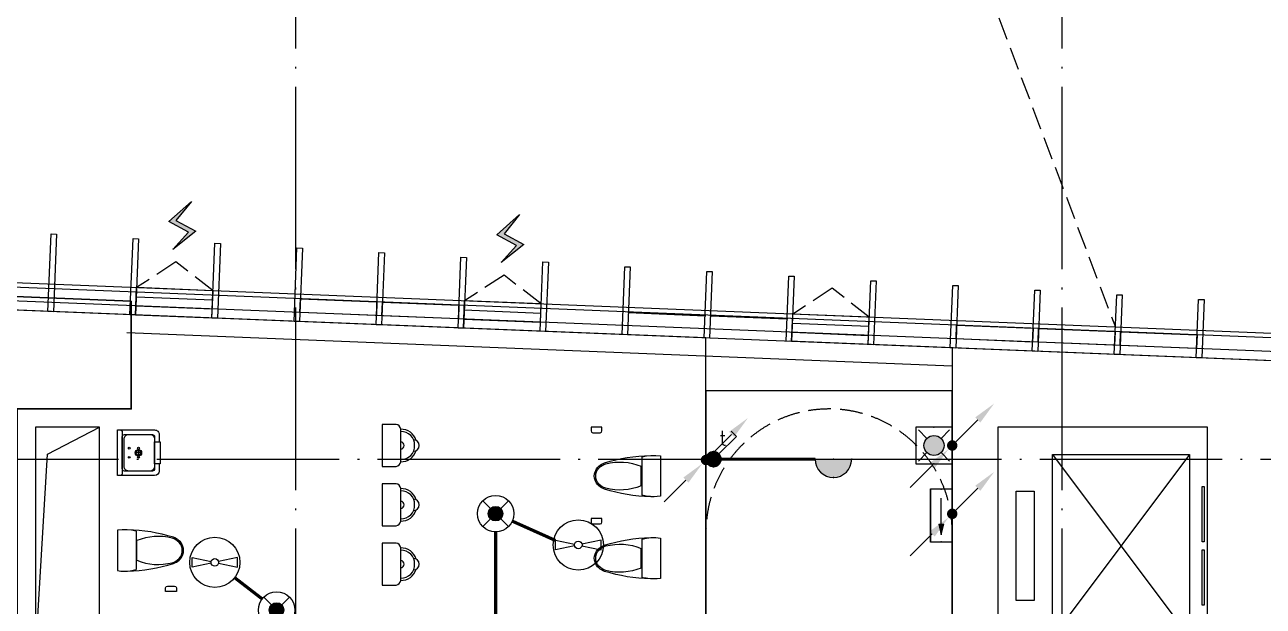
# Model space of a CAD drawing. Extents: x -2209072 to 495824, y -92434 to 572724.
# Drawn here: x 5813 to 19391, y 235412 to 241782 of the extents above; entities that cross this region are included whole.
import ezdxf
from ezdxf.enums import TextEntityAlignment as Align
from ezdxf.xclip import XClip

# ---------------------------------------------------------------- set-up
doc = ezdxf.new("R2010")
doc.units = 0
doc.header["$LTSCALE"] = 1000
doc.header["$MEASUREMENT"] = 0
for name, pattern in [('6#7#幕墙$0$$1$DASH', [0.35, 0.25, -0.1]), ('6#7#幕墙$0$DASH', [0.35, 0.25, -0.1]), ('X-104 6#7#平面$0$DOTE', [2.4200000000000004, 2, -0.2, 0.02, -0.2]), ('梯段6、7$0$DASH', [0.35, 0.25, -0.1])]:
    doc.linetypes.add(name, pattern=pattern)
doc.layers.get('0').update_dxf_attribs({"linetype": 'CONTINUOUS'})
doc.layers.get('Defpoints').update_dxf_attribs({"linetype": 'CONTINUOUS'})
for name, color, linetype in [('6#7#幕墙$0$04-电动窗', 1, 'CONTINUOUS'), ('6#7#幕墙$0$A-C_玻璃幕墙', 140, 'CONTINUOUS'), ('6#7#幕墙$0$A-C_窗', 140, 'CONTINUOUS'), ('6#7#幕墙$0$A-TECH_结构', 21, 'CONTINUOUS'), ('6#7#幕墙$0$A-金属背板', 30, 'CONTINUOUS'), ('6#7#幕墙$0$A屋顶风机$0$9#楼合院$0$WALL', 8, 'CONTINUOUS'), ('EQUIP-动力', 3, 'CONTINUOUS'), ('EQUIP-照明', 3, 'CONTINUOUS'), ('LWIRE', 4, 'CONTINUOUS'), ('WIRE-照明', 1, 'CONTINUOUS'), ('X-104 6#7#平面$0$A-E_电梯', 171, 'CONTINUOUS'), ('X-104 6#7#平面$0$A-I_卫-洁具', 241, 'CONTINUOUS'), ('X-104 6#7#平面$0$A-SUR_看线', 231, 'CONTINUOUS'), ('X-104 6#7#平面$0$A-TECH_结构', 21, 'CONTINUOUS'), ('X-104 6#7#平面$0$A_AXIS-轴线', 36, 'X-104 6#7#平面$0$DOTE'), ('梯段6、7$0$A-E_楼梯', 171, 'CONTINUOUS')]:
    doc.layers.add(name, color=color, linetype=linetype)
doc.layers.add('X-104 6#7#平面$0$000套内', color=226, linetype='CONTINUOUS', lineweight=30, plot=False)
doc.styles.add('_TEL_DIM', font='SIMPLEX', dxfattribs={"width": 0.8, "height": 3.5, "bigfont": 'HZTXT'})
doc.styles.get("Standard").update_dxf_attribs({"font": 'gbenor.shx', "bigfont": 'gbcbig.shx'})

# ---------------------------------------------------------------- blocks, each defined once
blk = doc.blocks.new('$equip$00001168')
blk.add_line((-0.5, 0), (0.5, 0))
blk.add_arc((0, 0), 0.5, 180, 0)
for p in [(-0.5, 0), (0, 0), (0.5, 0), (0, -0.5)]:
    blk.add_point(p)
for points in [[(0.4330127018911298, -0.25), (-0.4330127018911298, -0.25), (0.5, 0), (-0.5, 0)], [(0.25, -0.4330127018911298), (-0.25, -0.4330127018911298), (0.4330127018911298, -0.25), (-0.4330127018911298, -0.25)], [(0, -0.5), (0, -0.5), (0.25, -0.4330127018911298), (-0.25, -0.4330127018911298)]]:
    blk.add_solid(points)
at = {"flags": 9}
blk.add_attdef('A', (0, 0), '', height=2e-05, dxfattribs=at)
blk = doc.blocks.new('$equip$00001822')
for p, q in [((0.1473139127483591, 0.3556472460822988), (0.625, 0.8333333333339397)), ((0.625, 0.8333333333339397), (0.7664213562384248, 0.6919119770955149))]:
    blk.add_line(p, q)
blk.add_circle((0, 0.2083333333339397), 0.2083333333334168)
for p in [(0, 0.4166666666660603), (-0.2083333333357587, 0.2083333333339397), (-0.01544940226449398, 0.0005736313996749232), (0.2083333333357587, 0.2083333333339397)]:
    blk.add_point(p)
for points in [[(-0.1041666666715173, 0.3887552924552438), (0.1041666666715173, 0.3887552924552438), (-0.1804219591213041, 0.312500000001819), (0.1804219591213041, 0.312500000001819)], [(0, 0.4166666666660603), (0, 0.4166666666660603), (-0.1041666666715173, 0.3887552924552438), (0.1041666666715173, 0.3887552924552438)], [(-0.1804219591213041, 0.312500000001819), (0.1804219591213041, 0.312500000001819), (-0.2083333333284827, 0.2083333333339397), (0.2083333333284827, 0.2083333333339397)], [(-0.1804219591213041, 0.1041666666660603), (0.1804219591213041, 0.1041666666660603), (-0.2083333333284827, 0.2083333333339397), (0.2083333333284827, 0.2083333333339397)], [(-0.1041666666715173, 0.02791137421263556), (0.1041666666715173, 0.02791137421263556), (-0.1804219591213041, 0.1041666666660603), (0.1804219591213041, 0.1041666666660603)], [(0, 1.818989403545856e-12), (0, 1.818989403545856e-12), (-0.1041666666715173, 0.02791137421263556), (0.1041666666715173, 0.02791137421263556)]]:
    blk.add_solid(points)
at = {"color": 7, "style": '_TEL_DIM'}
blk.add_attdef('$TEXT$', text='', height=0.4, dxfattribs=at).set_placement((0.5805799275694881, 0.4645799965601327), align=Align.MIDDLE_CENTER)
at = {"color": 7, "style": '_TEL_DIM', "flags": 1}
blk.add_attdef('A', text='', height=2e-05, dxfattribs=at).set_placement((0, 0), align=Align.MIDDLE_CENTER)
blk = doc.blocks.new('$TelecSys$00000081')
for p, q in [((0.1041666666678793, 0.1041666666660603), (0.1041666666678793, 0.1041666666660603)), ((-0.1041666666678793, -0.1041666666660603), (-0.1041666666678793, -0.1041666666660603)), ((-1.150000000001455, -1.149999999999636), (-0.5499999999992724, -0.5499999999992724))]:
    blk.add_line(p, q)
at = {"const_width": 0.1425}
blk.add_lwpolyline([(0.07125000000087311, 0, 1), (-0.07125000000087311, 0, 1)], format="xyb", close=True, dxfattribs=at)
blk.add_solid([(-0.6199999999989814, -0.4799999999995634), (-0.4799999999995634, -0.6200000000008004), (-0.09999999999854481, -0.1000000000003638)])
at = {"width": 0.8, "flags": 9}
blk.add_attdef('A', (0, 0), '', height=2e-05, rotation=180, dxfattribs=at)
blk = doc.blocks.new('$TelecSys$00000079')
for p, q in [((0.7000000000007276, 0.7000000000007276), (0, 0)), ((0.1041666666678793, 0.1041666666660603), (0.1041666666678793, 0.1041666666660603)), ((-0.1041666666678793, -0.1041666666660603), (-0.1041666666678793, -0.1041666666660603))]:
    blk.add_line(p, q)
at = {"const_width": 0.1425}
blk.add_lwpolyline([(-0.07125000000087311, 0, 1), (0.07125000000087311, 0, 1)], format="xyb", close=True, dxfattribs=at)
blk.add_solid([(0.6300000000010186, 0.7700000000004366), (0.7700000000004366, 0.6299999999991996), (1.150000000001455, 1.149999999999636)])
at = {"width": 0.8, "flags": 9}
blk.add_attdef('A', (0, 0), '', height=2e-05, dxfattribs=at)
blk = doc.blocks.new('$equip$00002604')
blk.add_hatch(color=256).paths.add_polyline_path([(0.2745181131831487, 0.5000125000005937, 1), (-0.2744993631858961, 0.5000125000005937, 1)])
for p, q in [((-0.4285620535811177, 0.9285839285730617), (-0.1940976152691292, 0.6941194902610732)), ((0.1941163652627438, 0.6941194902683492), (0.4285808035638183, 0.9285839285730617)), ((-0.4285620535811177, 0.07144107142812572), (-0.1940976152691292, 0.3059055097401142)), ((0.1941163652627438, 0.3059055097328383), (0.4285808035638183, 0.07144107142812572))]:
    blk.add_line(p, q)
at = {"const_width": 0.02}
blk.add_lwpolyline([(-0.4999906250013737, 1.000012500000594), (-0.4999906250013737, 1.250000059371814e-05), (0.5000093749986263, 1.250000059371814e-05), (0.5000093749986263, 1.000012500000594), (-0.4999906250013737, 1.000012500000594), (-0.4999906250013737, 1.250000059371814e-05)], dxfattribs=at)
blk.add_lwpolyline([(-0.4999906250013737, 1.000012500000594), (-0.4999906250013737, 1.250000059371814e-05), (0.5000093749986263, 1.250000059371814e-05), (0.5000093749986263, 1.000012500000594)], close=True)
blk.add_circle((9.374998626299202e-06, 0.5000125000005937), 0.2745087381843628)
for p in [(9.374998626299202e-06, 1.000012500000594), (-0.4999906250013737, 0.5000125000005937), (0.5000093749986263, 0.5000125000005937), (0, 0)]:
    blk.add_point(p)
at = {"color": 7, "style": '_TEL_DIM', "flags": 1}
blk.add_attdef('A', text='', height=2.5e-05, dxfattribs=at).set_placement((0, 0), align=Align.MIDDLE_CENTER)
blk = doc.blocks.new('$equip_U$00000292(HT0843)')
for p in [(9.374998626299202e-06, 1.000012500000594), (-0.4999906250013737, 0.5000125000005937), (0.5000093749986263, 0.5000125000005937)]:
    blk.add_point(p)
blk.add_blockref('$equip$00002604', (0, 0))
at = {"color": 7, "style": '_TEL_DIM', "flags": 1}
for tag in ['REMARK', 'A']:
    blk.add_attdef(tag, text='', height=2.5e-05, dxfattribs=at).set_placement((0, 0), align=Align.MIDDLE_CENTER)
blk = doc.blocks.new('$equip$00001149')
for p, q in [((-0.353553390592424, 0.353553390592424), (0.353553390592424, -0.353553390592424)), ((0.353553390592424, 0.353553390592424), (-0.353553390592424, -0.353553390592424))]:
    blk.add_line(p, q)
for radius in [0.5, 0.2]:
    blk.add_circle((0, 0), radius)
for points in [[(-0.1732050807586347, 0.09999999999854481), (0.1732050807586347, 0.09999999999854481), (-0.2000000000007276, 0), (0.2000000000007276, 0)], [(-0.1732050807586347, -0.09999999999854481), (0.1732050807586347, -0.09999999999854481), (-0.2000000000007276, 0), (0.2000000000007276, 0)], [(-0.09999999999854481, 0.1732050807586347), (0.09999999999854481, 0.1732050807586347), (-0.1732050807586347, 0.09999999999854481), (0.1732050807586347, 0.09999999999854481)], [(0, 0.2000000000007276), (0, 0.2000000000007276), (-0.09999999999854481, 0.1732050807586347), (0.09999999999854481, 0.1732050807586347)], [(-0.09999999999854481, -0.1732050807586347), (0.09999999999854481, -0.1732050807586347), (-0.1732050807586347, -0.09999999999854481), (0.1732050807586347, -0.09999999999854481)], [(0, -0.2000000000007276), (0, -0.2000000000007276), (-0.09999999999854481, -0.1732050807586347), (0.09999999999854481, -0.1732050807586347)]]:
    blk.add_solid(points)
at = {"flags": 9}
blk.add_attdef('A', (0, 0), '', height=2e-05, dxfattribs=at)
blk = doc.blocks.new('$equip$00001304')
for p, q in [((-0.625, -0.1302083333357587), (-0.625, 0.1302083333357587)), ((-0.625, 0.1302083333357587), (-0.1019771270548517, 0.02124523480597418)), ((0.625, 0.1302083333357587), (0.1019771270548517, 0.02124523480597418)), ((0.625, -0.1302083333357587), (0.625, 0.1302083333357587)), ((-0.1019771270548517, -0.02124523480597418), (-0.625, -0.1302083333357587)), ((0.1019771270548517, -0.02124523480597418), (0.625, -0.1302083333357587))]:
    blk.add_line(p, q)
for radius in [0.6875, 0.1041666666666797]:
    blk.add_circle((0, 0), radius)
at = {"flags": 9}
blk.add_attdef('A', (0, 0), '', height=2e-05, dxfattribs=at)
blk = doc.blocks.new('$equip$00002541')
blk.add_hatch(color=256).paths.add_polyline_path([(-0.2400000000016007, 0.3719999999993888), (-0.5280000000020664, 0.2999999999992724), (-0.2400000000016007, 0.227999999999156)])
for p, q in [((-0.7199999999975262, 0.5999999999949068), (-0.7199999999975262, 0)), ((0.7199999999975262, 0.5999999999949068), (-0.7199999999975262, 0.5999999999949068)), ((-0.2400000000016007, 0.3719999999993888), (-0.5280000000020664, 0.2999999999992724)), ((-0.2400000000016007, 0.3719999999993888), (-0.2400000000016007, 0.227999999999156)), ((0.7199999999975262, 0), (0.7199999999975262, 0.5999999999949068)), ((-0.7199999999975262, 0), (0.7199999999975262, 0)), ((-0.5280000000020664, 0.2999999999992724), (-0.2400000000016007, 0.227999999999156))]:
    blk.add_line(p, q)
at = {"color": 7}
blk.add_line((-0.4800000000032014, 0.2999999999992724), (0.4800000000032014, 0.2999999999992724), dxfattribs=at)
at = {"const_width": 0.03}
blk.add_lwpolyline([(-0.7199999999975262, 0.5999999999949068), (-0.7199999999975262, 0), (0.7199999999975262, 0), (0.7199999999975262, 0.5999999999949068), (-0.7199999999975262, 0.5999999999949068), (-0.7199999999975262, 0)], dxfattribs=at)
for p in [(0, 0.5999999999949068), (-0.7199999999975262, 0.2999999999956344), (0, 0), (0.7199999999975262, 0.2999999999956344)]:
    blk.add_point(p)
at = {"color": 7, "style": '_TEL_DIM', "flags": 1}
blk.add_attdef('A', text='', height=2e-05, dxfattribs=at).set_placement((0, 0), align=Align.MIDDLE_CENTER)
blk = doc.blocks.new('梯段6、7')
at = {"color": 8, "linetype": '梯段6、7$0$DASH'}
for centre, radius, start, end in [((49800.00311367554, 3400.000000096537), 1350.000000000002, 0, 180), ((49800.00311367547, -6699.999999936466), 1350.000000000002, 0, 180), ((49800.00311367059, -9819.999999936525), 1350.000000000002, 180, 0), ((49800.00311368037, -16500.0036340596), 1350.000000000002, 0, 180), ((49800.00311366576, -19819.99999996959), 1350, 180, 0), ((20965.47970799168, -27260.00000000224), 1649.999999999774, 0, 180), ((49800.00311367547, -27020.00000000259), 1350.000000000002, 0, 180), ((20965.47970799194, -29600.00000000259), 1649.999999999774, 180, 0), ((49800.00311363724, -29879.99050598426), 1350.000000000002, 180, 0), ((49800.00311368033, -57378.12996616081), 1350.000000000002, 0, 180), ((20965.47970799173, -58198.12996616081), 1649.999999999778, 0, 180), ((49800.00311367551, -59458.12996616078), 1350.000000000002, 180, 0), ((20965.47970799188, -60358.12996616084), 1649.999999999774, 180, 0), ((49800.00311367546, -67528.12996619378), 1350.000000000002, 0, 180), ((20965.47970799168, -68018.12996619346), 1649.999999999774, 0, 180), ((49800.00311367064, -70128.1263565169), 1350.000000000002, 180, 0), ((20965.47970799194, -70358.12996619387), 1649.999999999774, 180, 0), ((49800.00311368039, -79978.12996622684), 1350.000000000002, 180, 0)]:
    blk.add_arc(centre, radius, start, end, dxfattribs=at)
at = {"layer": 'Defpoints'}
for points in [[(44800.0010378748, 6850.000000096596), (54800.00103786729, 6850.000000096537), (54800.00103786727, -3149.999999936525), (44800.00103787478, -3149.999999936525)], [(51150.00311368064, 4950.000000096508), (48450.0031136757, 4950.000000096596), (48450.00311367573, -1149.999999903375), (51150.00311368058, -1149.999999903463)], [(44800.00103787472, -3149.999999936583), (54800.00103786722, -3149.999999936525), (54800.00103786726, -13149.99999996959), (44800.00103787472, -13149.99999996953)], [(51150.00311368032, -5149.999999936583), (48450.00311367546, -5149.999999936525), (48450.00311367548, -11249.99999993655), (51150.00311368036, -11249.99999993652)], [(44800.00103787472, -13149.99999996953), (54800.00103786726, -13149.99999996959), (54800.00103786726, -23150.00000000259), (44800.00103787474, -23150.00000000259)], [(51150.00311367546, -15149.99999996956), (48450.00311367059, -15149.99999996956), (48450.00311367061, -21249.99999996959), (51150.00311367546, -21249.99999996959)], [(15665.47763219092, -23150.00000000268), (25665.47763218347, -23150.00000000265), (25665.47763218347, -33150.00000003559), (15665.47763219092, -33150.00000003568)], [(44800.00103787474, -23150.00000000259), (54800.00103786726, -23150.00000000259), (54800.00103786725, -33150.00000003568), (44800.00103787474, -33150.00000003565)], [(19315.47970798681, -24850.00000000265), (22615.47970799168, -24850.00000000265), (22615.47970799168, -31250.00000000268), (19315.47970798681, -31250.00000000259)], [(48450.00311367059, -25150.00000000265), (51150.00311367547, -25150.00000000259), (51150.00311367547, -31250.00000000256), (48450.00311367059, -31250.00000000265)], [(15665.47763219097, -53908.12996616078), (25665.47763218347, -53908.12996616078), (25665.47763218352, -63908.12996619384), (15665.47763219094, -63908.12996619381)], [(44800.00103787474, -53908.12996616081), (54800.00103786722, -53908.12996616078), (54800.00103786725, -63908.12996619381), (44800.00103787474, -63908.12996619381)], [(19315.4797079867, -55608.12996616084), (22615.47970799159, -55608.12996616084), (22615.47970799156, -62008.12996616084), (19315.4797079867, -62008.12996616078)], [(51150.00311368032, -55908.12996616081), (48450.00311367543, -55908.12996616081), (48450.00311367546, -62008.12996616078), (51150.00311368036, -62008.12996616084)], [(15665.47763219094, -63908.12996619381), (25665.47763218349, -63908.12996619381), (25665.47763218349, -73908.12996622684), (15665.47763219097, -73908.12996622687)], [(44800.00103787474, -63908.12996619381), (54800.00103786722, -63908.12996619381), (54800.00103786726, -73908.12996622684), (44800.00103787472, -73908.12996622684)], [(19315.4797079917, -65608.12996619387), (22615.47970799656, -65608.12996619387), (22615.47970799659, -72008.12996619387), (19315.47970799173, -72008.12996619387)], [(51150.00311368032, -65908.12996619381), (48450.00311367544, -65908.12996619387), (48450.00311367547, -72008.12996619384), (51150.00311368034, -72008.12996619384)], [(15665.477632191, -73908.12996622687), (25665.47763218349, -73908.12996622684), (25665.47763218352, -83908.1299662599), (15665.477632191, -83908.1299662599)], [(44800.00103787475, -73908.12996622687), (54800.00103786726, -73908.12996622684), (54800.00103786727, -83908.1299662599), (44800.00103787474, -83908.12996625988)], [(19315.47970798673, -75608.12996622693), (22615.47970799159, -75608.1299662269), (22615.47970799156, -82008.1299662269), (19315.47970798673, -82008.12996622693)], [(51150.00311368036, -75908.12996622687), (48450.00311367544, -75908.12996622684), (48450.00311367548, -82008.12996622684), (51150.00311368042, -82008.12996622684)]]:
    blk.add_lwpolyline(points, close=True, dxfattribs=at)
for points in [[(47328.13509098372, -61608.12996616078), (52127.8370705538, -61608.12996616078)], [(47328.13509098369, -71608.12996619378), (52127.83707055378, -71608.12996619378)], [(47328.13509098372, -81608.12996622687), (52127.83707055381, -81608.12996622678)]]:
    blk.add_lwpolyline(points, dxfattribs=at)
at = {"layer": '梯段6、7$0$A-E_楼梯'}
for p, q in [((49850.00311367544, -16499.99999996959), (49750.00311367054, -16499.99999996953)), ((49750.00311367055, -16699.99999996959), (49750.00311367054, -16499.99999996953)), ((49850.00311367547, -18516.5383014743), (49850.00311367544, -16499.99999996959)), ((49850.00311367544, -16499.99999996959), (51150.00311367548, -16499.99999996953)), ((49910.00311366803, -16699.99999996959), (49910.00311366802, -16499.99999996959)), ((49910.00311366802, -16499.99999996959), (51150.00311367548, -16499.99999996953)), ((51150.00311367546, -17892.53830147415), (51150.00311367547, -16699.99999996962)), ((49850.00311367544, -16759.99999996959), (51150.00311367548, -16759.99999996959)), ((49850.00311367547, -17019.99999996959), (51150.00311367548, -17019.99999996953)), ((49850.00311367546, -17279.99999996959), (51150.00311367546, -17279.99999996953)), ((49850.00311367548, -17539.99999996953), (51150.00311367546, -17539.99999996959)), ((49850.00311367548, -17799.99999996953), (51150.00311367547, -17799.99999996959)), ((50553.44414001248, -18178.8866088324), (51150.00311367548, -17892.53830147409)), ((50572.56100925029, -18280.63390858911), (51150.0031136755, -18003.46169846502)), ((51150.00311367546, -19819.99999996959), (51150.0031136755, -18003.46169846502)), ((49850.00311367548, -18059.99999996959), (50801.12457514326, -18059.99999996959)), ((50428.57100245611, -18349.74911185022), (50395.62278177442, -18174.38606236456)), ((50395.62278177442, -18174.38606236456), (50587.93096954554, -18362.43872390778)), ((50587.93096954554, -18362.43872390778), (50553.44414001248, -18178.8866088324)), ((49850.00311367548, -18516.53830147412), (50409.45413321827, -18248.00181209357)), ((49850.00311367546, -18319.99999996959), (50259.45790847656, -18319.99999996959)), ((50615.54831887432, -18259.9999999695), (51150.00311367544, -18259.99999996956)), ((49850.00311367547, -18627.46169846499), (50428.57100245611, -18349.74911185022)), ((50073.88165220765, -18519.99999996959), (51150.00311367547, -18519.99999996953)), ((49850.00311367548, -19819.99999996959), (49850.00311367547, -18627.46169846499)), ((49850.00311367547, -18779.99999996956), (51150.00311367548, -18779.9999999695)), ((49850.00311367544, -19039.99999996956), (51150.00311367546, -19039.99999996956)), ((49850.00311367547, -19299.9999999695), (51150.00311367546, -19299.99999996956)), ((49850.00311367547, -19559.99999996953), (51150.00311367546, -19559.99999996956)), ((49750.00311367058, -19819.99999996953), (49852.73716575759, -19819.99999996959)), ((49850.00311367548, -19819.99999996959), (51150.00311367546, -19819.99999996959)), ((49750.00311370398, -27020.00000000265), (49850.00311367061, -27020.00000000262)), ((65868.2518914072, -53274.68419681478), (106225.487226869, -53274.68419681478)), ((66706.71224821625, -53743.14960536809), (68845.65029137098, -55132.79230492283)), ((66772.08878844205, -53642.5220346525), (68592.08878844205, -54824.95446708499)), ((66838.5272855135, -56653.06257519309), (68977.46532866826, -55263.41987563836)), ((65909.85493770942, -56514.14365627419), (63784.49059929526, -56514.14365627422)), ((66542.08878844243, -56514.14365627422), (65909.85493770942, -56514.14365627419)), ((66572.08878844237, -56634.14365627416), (63784.49059929524, -56634.14365627419)), ((66542.08878844244, -56676.73623493291), (68845.650291371, -58173.33284546339)), ((66772.08878844205, -56683.06257519315), (68592.08878844205, -57865.49500762558)), ((66802.08878844243, -59524.68419681478), (64634.40468344954, -59524.68419681481)), ((66792.02932894987, -59524.68419681481), (106225.487226869, -59524.68419681478)), ((49690.00311367543, -78442.12996622684), (49690.00311367538, -77318.12996622623)), ((49690.00311367538, -77318.12996622623), (49910.00311367548, -77318.12996622623)), ((49750.00311367543, -78418.12996622687), (49750.0031136754, -77378.1299662262)), ((49750.0031136754, -77378.1299662262), (49850.00311367546, -77378.12996622626)), ((49850.00311367546, -77378.12996622626), (49850.0031136755, -80038.12996622667)), ((49910.00311367548, -77318.12996622623), (49910.00311367551, -80038.12996622667)), ((48450.0031136755, -80108.12996622684), (48450.0031136755, -80048.12996622681)), ((49910.00311367551, -80038.12996622667), (49850.0031136755, -80038.12996622667))]:
    blk.add_line(p, q, dxfattribs=at)
for points in [[(49690.00311363903, -19879.99999996962), (49910.00311363912, -19879.99999996976), (49910.00311366862, -16439.99999996953), (49690.00311366862, -16439.99999996962), (49690.00311363903, -19879.99999996962)], [(49690.00311370401, -29360.00000000262), (49690.00311370401, -26960.00000000262), (49910.00311370399, -26960.00000000265), (49910.00311370399, -29880.00000000265)], [(51150.00311363724, -29879.99050598429), (51150.00311367546, -29620.00000000262)], [(66542.08878844244, -53443.60311573357), (66542.08878844243, -53274.68419681478), (66153.67404060112, -53274.68419681475)], [(66542.08878844243, -53304.68419681478), (66542.08878844243, -53704.68419681481), (66342.08878844243, -53704.68419681475), (66342.08878844243, -53304.68419681478)], [(68882.08878844208, -54963.87338600389), (68882.08878844208, -54794.95446708493), (68622.08878844208, -54794.95446708496), (68622.08878844208, -54626.03554816605), (68362.08878844208, -54626.03554816605), (68362.08878844211, -54457.11662924709), (68102.0887884421, -54457.11662924706), (68102.08878844207, -54288.1977103283), (67842.08878844207, -54288.1977103283), (67842.0887884421, -54119.27879140934), (67582.08878844212, -54119.27879140931), (67582.08878844211, -53950.35987249037), (67322.0887884421, -53950.35987249043), (67322.0887884421, -53781.44095357147), (67062.08878844211, -53781.44095357147), (67062.08878844211, -53612.5220346525), (66802.08878844211, -53612.5220346525), (66802.08878844244, -53443.60311573357), (66542.08878844244, -53443.60311573357)], [(68852.08878844207, -54963.87338600389), (68852.08878844207, -54824.95446708496), (68592.08878844205, -54824.95446708499), (68592.08878844208, -54656.03554816602), (68332.0887884421, -54656.03554816602), (68332.08878844208, -54487.11662924715), (68072.08878844207, -54487.11662924712), (68072.0887884421, -54318.19771032827), (67812.08878844208, -54318.19771032827), (67812.08878844208, -54149.27879140939), (67552.0887884421, -54149.27879140936), (67552.0887884421, -53980.3598724904), (67292.08878844211, -53980.35987249037), (67292.08878844208, -53811.44095357152), (67032.08878844208, -53811.44095357152), (67032.08878844211, -53642.52203465253), (66772.08878844205, -53642.5220346525), (66772.08878844237, -53473.6031157336), (66542.08878844243, -53473.60311573363)], [(66802.08878844243, -56484.14365627419), (66802.08878844246, -56315.22473735522), (67062.08878844243, -56315.22473735525), (67062.08878844243, -56146.30581843632), (67322.08878844243, -56146.30581843635), (67322.08878844243, -55977.38689951738), (67582.08878844243, -55977.38689951738), (67582.08878844244, -55808.46798059859), (67842.08878844244, -55808.46798059857), (67842.08878844243, -55639.54906167966), (68102.08878844242, -55639.54906167966), (68102.0887884424, -55470.6301427607), (68362.08878844239, -55470.63014276072), (68362.0887884424, -55301.71122384179), (68622.08878844242, -55301.71122384173), (68622.0887884424, -55132.79230492286), (68882.0887884424, -55132.79230492288), (68882.08878844208, -54963.87338600389), (69142.08878844205, -54963.87338600389)], [(66832.08878844243, -56484.14365627419), (66832.08878844243, -56345.22473735528), (67092.08878844243, -56345.22473735528), (67092.08878844244, -56176.30581843635), (67352.08878844244, -56176.30581843635), (67352.08878844243, -56007.38689951741), (67612.08878844243, -56007.38689951741), (67612.0887884424, -55838.46798059862), (67872.08878844243, -55838.46798059862), (67872.08878844242, -55669.54906167963), (68132.08878844242, -55669.54906167963), (68132.0887884424, -55500.63014276072), (68392.0887884424, -55500.6301427607), (68392.0887884424, -55331.71122384176), (68652.08878844242, -55331.71122384176), (68652.08878844242, -55162.79230492283), (68912.08878844246, -55162.79230492286), (68912.08878844211, -54993.87338600386), (69142.08878844207, -54993.87338600386)], [(69112.08878844214, -54993.87338600389), (69112.08878844214, -55393.87338600386), (68912.08878844214, -55393.87338600386), (68912.08878844211, -54993.87338600386)], [(68882.0887884421, -58004.41392654451), (68882.08878844208, -57835.49500762558), (68622.08878844208, -57835.49500762558), (68622.08878844212, -57666.57608870658), (68362.0887884421, -57666.57608870664), (68362.0887884421, -57497.65716978774), (68102.08878844211, -57497.65716978774), (68102.08878844211, -57328.73825086886), (67842.08878844211, -57328.73825086886), (67842.08878844211, -57159.81933194998), (67582.0887884421, -57159.81933194996), (67582.08878844211, -56990.90041303099), (67322.08878844211, -56990.90041303099), (67322.0887884421, -56821.98149411209), (67062.08878844211, -56821.98149411211), (67062.08878844211, -56653.06257519312), (66802.08878844211, -56653.06257519309), (66802.08878844243, -56484.14365627419), (66542.08878844244, -56484.14365627422)], [(68852.08878844207, -58004.41392654454), (68852.08878844208, -57865.49500762555), (68592.08878844205, -57865.49500762558), (68592.08878844208, -57696.57608870661), (68332.0887884421, -57696.57608870658), (68332.08878844207, -57527.65716978771), (68072.08878844207, -57527.65716978771), (68072.08878844208, -57358.73825086889), (67812.08878844208, -57358.73825086886), (67812.0887884421, -57189.81933194996), (67552.08878844207, -57189.81933195001), (67552.08878844208, -57020.90041303102), (67292.08878844208, -57020.90041303105), (67292.08878844211, -56851.98149411209), (67032.08878844211, -56851.98149411209), (67032.08878844208, -56683.06257519312), (66772.08878844205, -56683.06257519315), (66772.08878844237, -56514.14365627425), (66542.08878844243, -56514.14365627422)], [(66772.08878844237, -56514.14365627468), (66772.08878844239, -56914.14365627471), (66572.08878844237, -56914.14365627468), (66572.08878844239, -56514.14365627465)], [(66802.08878844243, -59524.68419681478), (66802.08878844246, -59355.76527789584), (67062.08878844244, -59355.76527789584), (67062.08878844242, -59186.84635897691), (67322.08878844243, -59186.84635897694), (67322.08878844243, -59017.927440058), (67582.08878844243, -59017.927440058), (67582.08878844243, -58849.00852113913), (67842.08878844244, -58849.00852113916), (67842.08878844242, -58680.08960222028), (68102.08878844243, -58680.08960222028), (68102.0887884424, -58511.17068330129), (68362.0887884424, -58511.17068330132), (68362.08878844243, -58342.25176438238), (68622.08878844242, -58342.25176438235), (68622.08878844242, -58173.33284546345), (68882.08878844243, -58173.33284546342), (68882.0887884421, -58004.41392654451), (69142.08878844208, -58004.41392654451)]]:
    blk.add_lwpolyline(points, dxfattribs=at)
for p in [(66792.02932894988, -53443.60311573368), (66792.02932894985, -53612.52203465265), (66792.02932894988, -53781.44095357158), (66792.02932894988, -53950.35987249043), (66792.02932894987, -54119.27879140942), (66792.02932894987, -54288.1977103283), (66792.02932894988, -54457.1166292472), (66792.02932894985, -54626.03554816614), (66792.02932894985, -54794.9544670851), (66792.02932894985, -54963.87338600395), (66792.02932894987, -55132.79230492294), (66792.02932894987, -55301.71122384182), (66792.02932894988, -55470.63014276075), (66792.02932894985, -55639.54906167969), (66792.02932894987, -55808.46798059859), (66792.02932894987, -55977.3868995175), (66792.02932894987, -56146.30581843641), (66792.02932894987, -56315.22473735534), (66792.02932894988, -56484.14365627425), (66792.02932894987, -56653.06257519315), (66792.02932894985, -56821.98149411211), (66792.02932894987, -56990.90041303099), (66792.02932894988, -57159.8193319499), (66792.02932894985, -57328.73825086886), (66792.02932894987, -57497.65716978777), (66792.0293289499, -57666.57608870664), (66792.02932894985, -57835.49500762561), (66792.02932894985, -58004.41392654451), (66792.02932894985, -58173.33284546342), (66792.02932894987, -58342.25176438238), (66792.02932894985, -58511.17068330126), (66792.02932894988, -58680.08960222019), (66792.02932894985, -58849.00852113913), (66792.02932894987, -59017.92744005803), (66792.02932894985, -59186.84635897694), (66792.02932894984, -59355.7652778959)]:
    blk.add_point(p, dxfattribs=at)
blk = doc.blocks.new('*U1301')
at = {"layer": 'X-104 6#7#平面$0$A_AXIS-轴线'}
for p, q in [((16799.99999999995, 25699.99999999951), (16800.00000000001, -6500.000000000349)), ((25199.99999999995, 25699.99999999953), (25200.00000000001, -6500.000000000349))]:
    blk.add_line(p, q, dxfattribs=at)
blk.add_lwpolyline([(-6499.999999999946, 19199.99999999953), (55851.63082836086, 19199.99999999908)], dxfattribs=at)
blk = doc.blocks.new('X-104 6#7#平面$0$fgh')
at = {"layer": 'X-104 6#7#平面$0$A-TECH_结构'}
blk.add_lwpolyline([(21299.99993923729, 20527.88446036351), (-3399.999999984788, 21521.71373454569), (-3399.999999984791, -2649.996342504164), (36200.00000001348, -2649.9981712632), (36200.00000001348, -1349.998171263462), (51099.99924171756, -1349.999241744226), (51099.99924171744, 19950.0007582551), (35600.00020388434, 19950.00075825508), (35600.00016671394, 13649.99970772414), (32899.99958783868, 13649.9996691292), (32899.99958783868, 19549.99998610938), (33049.99958747079, 19550.00000056159), (33049.99958783876, 20055.11143804999), (23999.99916368229, 20419.24728319247), (23999.99916368229, 13849.999585524), (21300.00081386472, 13849.99923189514), (21299.99993923729, 20527.88446036351)], dxfattribs=at)
blk = doc.blocks.new('X-104 6#7#平面$0$fdgfh')
at = {"layer": 'X-104 6#7#平面$0$A-TECH_结构'}
blk.add_lwpolyline([(249.9992219226351, 5449.952552746516), (380.2586364085146, 7653.61006812047), (949.9988160992798, 7949.954056175251)], dxfattribs=at)
blk.add_lwpolyline([(249.9999850521363, 5449.952606373932), (950.0000343854572, 5449.962854109006), (949.9999920993578, 7949.954347087245), (249.9999427660368, 7949.944099352229)], close=True, dxfattribs=at)
blk = doc.blocks.new('A-电梯2623')
for p, q in [((-574.9999999895263, 1900.00000002848), (-574.9999999895263, 2100.00000002848)), ((-574.9999999895263, 2100.00000002848), (624.999999989519, 2100.000000027956)), ((624.999999989519, 2100.000000027956), (624.999999989519, 1900.000000028014)), ((624.999999989519, 1900.000000028014), (-574.9999999895263, 1900.00000002848)), ((-975.0000000027976, 200.0000000191685), (-975.000000002332, 1700.000000013753)), ((-975.000000002332, 1700.000000013753), (1025.000000002092, 1700.000000013055)), ((1025.000000002092, 1700.000000013055), (-975.0000000027976, 200.0000000191685)), ((1025.00000000151, 200.00000001847), (-975.000000002332, 1700.000000013753)), ((1025.000000002092, 1700.000000013055), (1025.00000000151, 200.00000001847)), ((1025.00000000151, 200.00000001847), (-975.0000000027976, 200.0000000191685))]:
    blk.add_line(p, q)
for points in [[(-1275, 0), (1324.999999999998, 0), (1325, 2299.999999999998), (-1275, 2299.999999999998)], [(-625.0000000000091, 38.08112883746435), (-625.0000000000091, 58.97966308710966), (-18.33333333334485, 58.97966308710966), (-18.33333333334485, 38.08112883746435)], [(68.33333333205337, 38.08112883718422), (68.33333333205337, 58.97966308682953), (674.9999999999982, 58.97966308682953), (674.9999999999982, 38.08112883718422)]]:
    blk.add_lwpolyline(points, close=True)
blk = doc.blocks.new('X-104 6#7#平面$0$hgfasg')
for p, q in [((-209.53125, 202.5), (209.53125, 202.5)), ((107.6506163835293, 211.7636099999945), (-107.650638883526, 211.7636099999945)), ((-220.78125, 0), (220.78125, 0))]:
    blk.add_line(p, q)
blk.add_lwpolyline([(-209.53125, 202.5), (-220.9312574999931, 151.5815775000083), (-226.3893074999942, 102.226364999995), (-226.3893074999942, 50.1765075000003), (-220.78125, 0)])
for centre, radius, start, end in [((12.18639293921296, 562.4982811024092), 163.5812782416205, 110.4523908064364, 162.7522599272803), ((-1.124999835155904e-05, 580.3665348804789), 128.7061108459815, 46.85426460163555, 133.1457353983645), ((0, 595.1750179040682), 128.7061108459815, 69.54760919356356, 110.4523908064364), ((-12.18639293921296, 562.4982811024092), 163.5812782416205, 17.24774007271973, 69.54760919356356), ((1596.893304158017, 70.5022373952088), 1822.905267548176, 162.7522599272803, 178.7776319832778), ((448.2021256943117, 443.44170022248), 602.2018211347165, 165.2214349415254, 202.6262561226716), ((23.26483596065373, 555.5449209055951), 162.7261878014058, 133.1457353983645, 165.2214349415254), ((-23.26485846065043, 555.5449209055951), 162.7261878014058, 14.77856505847465, 46.85426460163555), ((-448.2021481943084, 443.44170022248), 602.2018211347165, 337.3737438773284, 14.77856505847465), ((-1596.893304158017, 70.5022373952088), 1822.905267548176, 1.222368016722242, 17.24774007271973), ((-236.25, 76.1718824999989), 463.3354349999999, 7.739946000358616, 15.82198200030497), ((-236.25, 76.1718824999989), 463.3354349999999, 350.5376780003206, 7.739946000358616)]:
    blk.add_arc(centre, radius, start, end)
blk = doc.blocks.new('X-104 6#7#平面$0$A-toilet-F2$0$A-toilet-F3$0$xb')
for p, q in [((-228.5999999991618, 152.3999999994412), (-228.6000000010245, 9.313225746154785e-10)), ((177.7999999998137, 203.2000000000698), (-177.7999999993481, 203.1999999994878)), ((228.6000000010245, -9.313225746154785e-10), (228.6000000005588, 152.3999999997905)), ((-228.6000000010245, 9.313225746154785e-10), (228.6000000010245, -9.313225746154785e-10))]:
    blk.add_line(p, q)
for centre, radius, start, end in [((-6.349999998696148, 209.549999998766), 171.56755229355, 106.6068803142738, 182.1210963969083), ((-6.349999998696148, 209.549999998766), 146.16755229355, 87.87890362284142, 182.1210963969083), ((9.313225746154785e-10, 342.8999999993248), 63.50000000000001, 1.07073087239469, 178.9292691276053), ((6.350000001490116, 209.549999998766), 146.16755229355, 357.8789036030917, 92.12109637715858), ((6.350000001490116, 209.549999998766), 171.56755229355, 357.8789036030917, 73.39311968572625), ((-177.7999999993481, 152.3999999992084), 50.8, 90, 180), ((1.396983861923218e-09, 203.1999999987893), 38.1, 0, 180), ((177.8000000002794, 152.3999999997905), 50.8, 0, 90)]:
    blk.add_arc(centre, radius, start, end)
blk = doc.blocks.new('X-104 6#7#平面$0$hgfd')
at = {"color": 8}
for p, q in [((-38.49999971458601, 228.000000048185), (38.50000028541399, 227.9999999518077)), ((3.335953806526959e-07, 266.5000000000036), (2.372253220528364e-07, 189.5000000000036))]:
    blk.add_line(p, q, dxfattribs=at)
for points in [[(250, -3.504792402964085e-07), (-249.9999999999927, 3.504792402964085e-07), (-249.9999994917889, 406.0000003504792, -0.4142135623732199), (-199.9999994292011, 456.0000002878987), (-119.9999994292084, 456.0000001877597), (-119.9999994166865, 466.000000187767), (120.0000005833208, 465.9999998122548), (120.0000005708062, 455.9999998122548), (200.000000570777, 455.9999997121158, -0.414213562372991), (250.0000005081893, 405.9999996495353)], [(175.000000062566, 49.99999974339516), (-174.9999999374049, 50.00000025659756, -0.4142135623730927), (-199.9999999061183, 75.00000028789145), (-199.9999995230974, 381.0000002878987, -0.414213562373095), (-174.9999994917962, 406.0000002565976), (175.0000005082111, 405.9999997434024, -0.4142135623731322), (200.0000004769245, 380.9999997121085), (200.0000000938744, 74.99999971210127, -0.4142135623730573)], [(250, -3.504792402964085e-07), (-249.9999999999927, 3.504792402964085e-07), (-249.9999999686988, 25.00000035048652, -0.4142135623730971), (-224.9999999373977, 50.00000031918535), (225.0000000625878, 49.99999968082193, -0.4142135623730932), (250.0000000313012, 24.99999964952804)]]:
    blk.add_lwpolyline(points, format="xyb", close=True)
blk.add_lwpolyline([(120.0000005708062, 455.9999998122548), (200.000000570777, 455.9999997121158, -0.414213562373095), (250.0000005081893, 405.9999996495353), (250, -3.504792402964085e-07), (-249.9999999999927, 3.504792402964085e-07), (-249.9999994917889, 406.0000003504792, -0.4142135623730929), (-199.9999994292011, 456.0000002878987), (-119.9999994292084, 456.0000001877597)], format="xyb")
blk.add_lwpolyline([(120.0000005082184, 405.9999998122476), (-119.9999994917889, 406.0000001877524), (-119.9999994166865, 466.000000187767), (120.0000005833208, 465.9999998122548)], close=True)
blk.add_lwpolyline([(150.0000000876389, 69.99999977469633), (-149.9999999123756, 70.00000022531094, -0.4142135623730976), (-199.9999998497879, 120.0000002878915), (-199.9999995543913, 356.0000002878842, -0.414213562373095), (-149.9999994918035, 406.0000002253037), (150.0000005081965, 405.9999997746963, -0.414213562373095), (200.0000004456087, 355.9999997121085), (200.0000001502194, 119.9999997121231, -0.4142135623731096)], format="xyb", close=True, dxfattribs=at)
for centre, radius in [((-49.99999971457146, 228.0000000625914), 10), ((-49.99999983975431, 128.0000000625841), 10), ((2.854139893315732e-07, 228.0000000000036), 35), ((50.00000028542127, 227.9999999374159), 10), ((50.00000016025297, 127.9999999374159), 10)]:
    blk.add_circle(centre, radius)
blk.add_circle((2.854139893315732e-07, 228.0000000000036), 25, dxfattribs=at)
blk = doc.blocks.new('X-104 6#7#平面$0$fsgdfhghjgjj')
at = {"layer": 'X-104 6#7#平面$0$A-I_卫-洁具'}
for points in [[(20060.0002411977, 19489.99796923914), (20140.0002411977, 19489.99796923914, 0.414213562373095), (20160.0002411977, 19509.99796923914), (20160.0002411977, 19549.99796923914), (20040.0002411977, 19549.99796923914), (20040.0002411977, 19509.99796923914, 0.414213562373095)], [(20060.00033067807, 18490.0001564491), (20140.00033067807, 18490.0001564491, 0.414213562373095), (20160.00033067807, 18510.0001564491), (20160.00033067807, 18550.0001564491), (20040.00033067807, 18550.0001564491), (20040.00033067807, 18510.0001564491, 0.414213562373095)], [(15395.00048560929, 17809.99953200383), (15475.00048560929, 17809.99953200383, -0.414213562373095), (15495.00048560929, 17789.99953200383), (15495.00048560929, 17749.99953200383), (15375.00048560929, 17749.99953200383), (15375.00048560929, 17789.99953200383, -0.414213562373095)]]:
    blk.add_lwpolyline(points, format="xyb", close=True, dxfattribs=at)
at = {"layer": 'X-104 6#7#平面$0$A-E_电梯', "rotation": 90}
blk.add_blockref('A-电梯2623', (26799.99991923093, 18224.99923186243), dxfattribs=at)
at = {"layer": 'X-104 6#7#平面$0$A-I_卫-洁具', "ltscale": 0.1, "rotation": 270}
for name, p in [('X-104 6#7#平面$0$A-toilet-F2$0$A-toilet-F3$0$xb', (17749.99998829742, 19349.99997589979)), ('X-104 6#7#平面$0$hgfd', (14849.99993555236, 19269.99953355425)), ('X-104 6#7#平面$0$A-toilet-F2$0$A-toilet-F3$0$xb', (17749.99998502877, 18699.99997589979)), ('X-104 6#7#平面$0$A-toilet-F2$0$A-toilet-F3$0$xb', (17749.99998502877, 18049.99997589979))]:
    blk.add_blockref(name, p, dxfattribs=at)
at = {"layer": 'X-104 6#7#平面$0$A-I_卫-洁具', "ltscale": 0.1, "extrusion": (0, 0, -1), "zscale": -1, "rotation": 270}
for p in [(-20799.99991913477, 19015.0001564491), (-20799.99991913477, 18115.0001564491)]:
    blk.add_blockref('X-104 6#7#平面$0$hgfasg', p, dxfattribs=at)
at = {"layer": 'X-104 6#7#平面$0$A-I_卫-洁具', "ltscale": 0.1, "extrusion": (0, 0, -1), "xscale": -1, "zscale": -1, "rotation": 90}
blk.add_blockref('X-104 6#7#平面$0$hgfasg', (-14849.99998736219, 18199.99953200371), dxfattribs=at)
blk = doc.blocks.new('6#7#幕墙$0$dhaksdhkadhkasd')
at = {"layer": '6#7#幕墙$0$A-C_玻璃幕墙'}
for points in [[(15299.99999999999, 2.91038304567337e-11), (15360, -5.820766091346741e-11), (15360.00000000863, -640.0000006706978), (15300.00000000864, -640.0000006706687)], [(16199.99999999999, -2.91038304567337e-11), (16259.99999999999, 2.91038304567337e-11), (16260.00000000864, -655.000000670756), (16200.00000000864, -655.000000670756)], [(17099.99999999999, 0), (17160, 0), (17159.99999999993, -670.0000006706978), (17099.99999999993, -670.0000006706978)], [(18000, 2.91038304567337e-11), (18059.99999999999, -5.820766091346741e-11), (18059.99999999991, -685.0000006708142), (17999.99999999992, -685.0000006708724)], [(19800, 2.91038304567337e-11), (19859.99999999999, 0), (19860.00000000863, -715.000000670756), (19800.00000000861, -715.0000006708433)], [(20699.99999999999, 2.91038304567337e-11), (20759.99999999999, 2.91038304567337e-11), (20760.00000000861, -730.0000006706687), (20700.00000000859, -730.0000006707269)], [(22499.99999999998, 0), (22559.99999999999, 2.91038304567337e-11), (22560.00000000864, -760.000000670756), (22500.00000000863, -760.0000006707851)], [(23399.99999999999, 0), (23460, 5.820766091346741e-11), (23459.99999999975, -775.000000670756), (23399.99999999975, -775.000000670756)], [(24300, 0), (24359.99999999999, -2.91038304567337e-11), (24359.99999999969, -790.0000006708433), (24299.99999999971, -790.0000006707269)], [(25199.99999999999, 0), (25260, 0), (25260.00000000864, -805.000000670756), (25200.00000000863, -805.0000006707851)], [(26099.99999999999, 0), (26159.99999999999, 0), (26160.00000000864, -820.0000006708142), (26100.00000000864, -820.0000006707269)], [(18899.99999999999, -8.731149137020111e-11), (18960, -8.731149137020111e-11), (18959.99999999993, -700.0000006706105), (18899.99999999993, -700.0000006706978)], [(21599.99999999999, -1.164153218269348e-10), (21660, -2.91038304567337e-11), (21660.00000000876, -745.0000006707269), (21600.00000000875, -745.0000006707851)], [(26999.99999999998, -2.91038304567337e-11), (27059.99999999999, -1.164153218269348e-10), (27060.00000000864, -835.0000006707269), (27000.00000000864, -835.0000006707851)], [(27899.99999999999, -5.820766091346741e-11), (27960, -8.731149137020111e-11), (27959.9999999996, -850.0000006708433), (27899.9999999996, -850.0000006708433)]]:
    blk.add_lwpolyline(points, close=True, dxfattribs=at)
blk = doc.blocks.new('*U1672')
blk.add_lwpolyline([(-1359.990942135801, -7.544262916781008e-05), (-519.9909964609797, -0.0006168169202283025), (-519.9909964609797, -150.0006168169202), (-1359.990942135801, -150.0000754426292)], close=True)
blk = doc.blocks.new('*U1913')
at = {"layer": '6#7#幕墙$0$A-C_玻璃幕墙', "rotation": 179.9999379632255}
for p in [(-1389.991111949197, -74.86720614353544), (-489.9910850695542, -74.86720614356454)]:
    blk.add_blockref('*U1672', p, dxfattribs=at)
blk = doc.blocks.new('*U1914')
at = {"color": 0, "linetype": 'ByBlock', "lineweight": -2, "transparency": 16777216}
blk.add_blockref('*U1913', (0, 0), dxfattribs=at)
blk = doc.blocks.new('6#7#幕墙$0$900kaiqishan')
at = {"layer": '6#7#幕墙$0$04-电动窗'}
h = blk.add_hatch(color=1, dxfattribs=at)
h.dxf.hatch_style = 1
h.paths.add_polyline_path([(958.3887367806092, 484.6187667727936), (795.3543059404401, 679.9970196002396), (1016.400355023587, 788.5362174650654), (777.3437607955366, 1017.960797000589), (937.4796729731897, 801.6330088544928), (716.4336238900432, 693.0938109896961)])
at = {"layer": '6#7#幕墙$0$04-电动窗', "color": 1}
blk.add_lwpolyline([(958.3887367806092, 484.6187667727936), (795.3543059404401, 679.9970196002396), (1016.400355023587, 788.5362174650654), (777.3437607955366, 1017.960797000589), (937.4796729731897, 801.6330088544928), (716.4336238900432, 693.0938109896961), (958.3887367806092, 484.6187667727936)], close=True, dxfattribs=at)
at = {"layer": '6#7#幕墙$0$A-C_窗'}
for p, q in [((499.9999999999745, 50.00000067843939), (1340.000000000002, 50.0000000000291)), ((499.9999999999745, -249.9999993215897), (499.9999999999745, 50.00000067843939)), ((1340, -249.9999999999709), (1340.000000000002, 50.0000000000291)), ((1340.000000000004, -50), (499.9999999999709, -49.99999932156061)), ((1340.000000000002, -150), (499.9999999999727, -149.9999993215606)), ((499.9999999999745, -249.9999993215897), (1340, -249.9999999999709))]:
    blk.add_line(p, q, dxfattribs=at)
at = {"layer": '6#7#幕墙$0$A-C_窗', "linetype": '6#7#幕墙$0$DASH'}
blk.add_lwpolyline([(499.9999999999727, 50.00000067558722), (919.553288163459, 349.9999999971187), (1340.000000000004, 49.99999999717693)], dxfattribs=at)
blk = doc.blocks.new('6#7#幕墙$0$fdsgdfgfh')
at = {"layer": '6#7#幕墙$0$A-C_窗'}
for p, q in [((-5.051316838944331e-05, -0.00125542504247278), (12.06096331689878, 299.7561997706362)), ((851.3818378921078, 265.9853617243061), (12.06096331689878, 299.7561997706362)), ((8.040625373540024, 199.8370480386948), (847.3614999487545, 166.0662099923939)), ((839.3208240620388, -33.7720934714016), (851.3818378921078, 265.9853617243061)), ((4.020287430184908, 99.9178963068116), (843.3411620053976, 66.14705826051068)), ((839.3208240620388, -33.7720934714016), (-5.051316838944331e-05, -0.00125542504247278))]:
    blk.add_line(p, q, dxfattribs=at)
at = {"layer": '6#7#幕墙$0$A-C_窗', "linetype": '6#7#幕墙$0$DASH'}
blk.add_lwpolyline([(851.381837891995, 265.985361721454), (444.2287650985636, 582.6102762758383), (12.06096331678236, 299.756199767784)], dxfattribs=at)
blk = doc.blocks.new('6#7#幕墙')
at = {"layer": '6#7#幕墙$0$A-C_玻璃幕墙'}
blk.add_lwpolyline([(-11718.76935267902, 214872.4360734423), (28481.23064731923, 214872.4360734423), (28481.23064731923, 216172.4360734419), (43381.23064731917, 216172.4360734419), (43381.23064731905, 238072.4360734414), (27649.63593086379, 238072.4360734414), (-11718.76935267902, 239656.4596643893), (-11718.76935267902, 214872.4360734423)], dxfattribs=at)
for points in [[(-11668.76935267902, 214922.4360734423), (28431.23064731924, 214922.4360734423), (28431.23064731923, 216222.4360734419), (43331.23064731917, 216222.4360734419), (43331.23064731905, 238022.4360734414), (27648.63043991707, 238022.4360734414), (-11668.76935267903, 239604.4074120731)], [(-11518.76935267902, 215072.4360734423), (28281.23064731924, 215072.4360734423), (28281.23064731923, 216372.4360734419), (43181.23064731917, 216372.4360734419), (43181.23064731905, 237872.4360734414), (27645.61396707621, 237872.4360734414), (-11518.76935267902, 239448.2506551245)]]:
    blk.add_lwpolyline(points, close=True, dxfattribs=at)
at = {"layer": '6#7#幕墙$0$A-TECH_结构'}
blk.add_lwpolyline([(27643.60298498393, 237772.4324159313), (-11418.76935267902, 239344.1461504922), (-11418.76935267902, 215172.4360734423), (28181.23064731924, 215172.4324159242), (28181.23064731924, 216472.4360734421), (43081.23064731919, 216472.4360734419), (43081.23064731921, 237772.4324159313), (27643.60298498308, 237772.4324159313)], dxfattribs=at)
at = {"layer": '6#7#幕墙$0$A-金属背板'}
for points in [[(13271.33207856856, 238600.9160912162), (13270.93004477423, 238590.9241760429), (12431.60917022668, 238624.695014773), (12432.01120402101, 238634.6869299462)], [(14170.6044441556, 238564.733049726), (14170.20241036127, 238554.7411345527), (13330.88153581372, 238588.5119732828), (13331.28356960806, 238598.503888456)]]:
    blk.add_lwpolyline(points, close=True, dxfattribs=at)
at = {"layer": '6#7#幕墙$0$A屋顶风机$0$9#楼合院$0$WALL', "linetype": '6#7#幕墙$0$$1$DASH'}
blk.add_lwpolyline([(16243.93766219618, 242512.8026656771), (17769.70407547487, 238469.9604596418)], dxfattribs=at)
for name, p, rotation in [('6#7#幕墙$0$dhaksdhkadhkasd', (34004.49713325475, 237516.4960548577), 177.6958950598414), ('*U1914', (9701.201085203886, 238669.3708610099), 357.6959570966378)]:
    blk.add_blockref(name, p, dxfattribs=dict(rotation=rotation))
at = {"layer": '6#7#幕墙$0$A-C_玻璃幕墙', "xscale": -1, "rotation": 357.6958950598395}
blk.add_blockref('6#7#幕墙$0$900kaiqishan', (8375.293646547338, 238797.9126496576), dxfattribs=at)
at = {"layer": '6#7#幕墙$0$A-C_玻璃幕墙', "extrusion": (0, 0, -1), "zscale": -1, "rotation": 2.304104940160503}
blk.add_blockref('6#7#幕墙$0$900kaiqishan', (-11972.38310605905, 238653.1804845335), dxfattribs=at)
at = {"layer": '6#7#幕墙$0$A-C_玻璃幕墙'}
blk.add_blockref('6#7#幕墙$0$fdsgdfgfh', (14220.50514082735, 238312.5242224311), dxfattribs=at)
at = {"layer": '6#7#幕墙$0$A-C_玻璃幕墙', "rotation": 177.6958950598632}
for p in [(15503.50281947458, 238360.9806834942), (16402.7751850603, 238324.797642004), (17302.04432736706, 238288.6147302436)]:
    blk.add_blockref('*U1672', p, dxfattribs=at)
blk = doc.blocks.new('X-104 6#7#平面')
at = {"layer": 'X-104 6#7#平面$0$000套内'}
blk.add_lwpolyline([(6981.127528309356, 238754.0387248853), (-11568.87247657415, 239500.4189362885), (-11568.8724765901, 215022.5427973304), (13481.12752341002, 215022.5484301844), (13481.12752341002, 226922.5484302448), (11581.12752340047, 226922.5484302444), (11581.12752339675, 227422.5484222258), (5731.127449276741, 227422.5483969722), (5731.127449276741, 237572.5486487247), (6981.127528309356, 237572.5487307312), (6981.127528309356, 238754.0387248853)], dxfattribs=at)
at = {"layer": 'X-104 6#7#平面$0$A-SUR_看线'}
for points in [[(15981.12668709282, 238041.6338057458), (6931.124774685246, 238405.7618860598)], [(16081.12668709282, 238237.7721130681), (14192.55848780111, 238313.7589161214)]]:
    blk.add_lwpolyline(points, dxfattribs=at)
for name, p in [('6#7#幕墙', (0, 0)), ('*U1301', (-8018.872476587188, 217822.5484301847)), ('X-104 6#7#平面$0$fsgdfhghjgjj', (-8018.872476670542, 217822.5484301014))]:
    blk.add_blockref(name, p)
ref = blk.add_blockref('梯段6、7', (-35168.87569822342, 242922.5480156453))
XClip(ref).set_block_clipping_path([(48450.00311589155, -11250.000299771753), (51150.00087490211, -5149.999999936525)])
at = {"layer": 'X-104 6#7#平面$0$A-TECH_结构'}
for name, p in [('X-104 6#7#平面$0$fgh', (-8018.872476589517, 217822.5484301847)), ('X-104 6#7#平面$0$fdgfh', (5681.127467216458, 229422.594051309))]:
    blk.add_blockref(name, p, dxfattribs=at)

msp = doc.modelspace()

# ---------------------------------------------------------------- linework, layer by layer
at = {"layer": 'WIRE-照明', "linetype": 'Continuous', "const_width": 35}
for points in [[(14478.85765422492, 237022.4324158624), (13447.89652105489, 237022.4324158624)], [(11631.38663366276, 236131.8340971947), (11157.56244353666, 236343.930791888)], [(10975.01642067389, 236225.6433951814), (10975.01642067389, 234923.6743731939)], [(8415.606412972988, 235491.8633450248), (8114.39961647631, 235724.1545927486)]]:
    msp.add_lwpolyline(points, dxfattribs=at)

# ---------------------------------------------------------------- block references
msp.add_blockref('X-104 6#7#平面', (0, 0))
at = {"layer": 'EQUIP-动力', "xscale": 400, "yscale": 400, "zscale": 400}
for p in [(11881.38663366276, 236082.5826030295), (7896.635624217126, 235892.0945929729)]:
    msp.add_blockref('$equip$00001304', p, dxfattribs=at)
at = {"layer": 'EQUIP-照明', "xscale": 400, "yscale": 400, "zscale": 400, "rotation": 90}
for name, p in [('$equip_U$00000292(HT0843)', (15981.2298543928, 237172.4286061994)), ('$equip$00002541', (15981.23607437692, 236405.0340312503))]:
    msp.add_blockref(name, p, dxfattribs=at)
at = {"layer": 'EQUIP-照明'}
ref = msp.add_blockref('$equip$00001822', (13281.22985438794, 237022.4324158624), dxfattribs=dict(at, xscale=-400, yscale=400, zscale=400, rotation=270))
ref.add_attrib('$TEXT$', 't', dxfattribs={"layer": '0', "color": 7, "height": 160, "style": '_TEL_DIM'}).set_placement((13467.061853012, 237254.6643868902), align=Align.MIDDLE_CENTER)
at = {"layer": 'EQUIP-照明', "xscale": 400, "yscale": 400, "zscale": 400}
for name, p in [('$equip$00001168', (14678.8576542249, 237022.4324158624)), ('$equip$00001149', (10975.01642067389, 236425.6433951814)), ('$equip$00001149', (8573.980225525122, 235369.7251630434))]:
    msp.add_blockref(name, p, dxfattribs=at)
at = {"layer": 'LWIRE', "xscale": 400, "yscale": 400, "zscale": 400}
for name, p in [('$TelecSys$00000079', (15981.2298543928, 237172.4286061994)), ('$TelecSys$00000079', (13281.67182739168, 237013.8611366627)), ('$TelecSys$00000081', (15981.2298543928, 237172.4286061994)), ('$TelecSys$00000081', (13281.67182739168, 237013.8611366627)), ('$TelecSys$00000079', (15981.22923615395, 236423.7253974729)), ('$TelecSys$00000081', (15981.22923615395, 236423.7253974729))]:
    msp.add_blockref(name, p, dxfattribs=at)

doc.saveas('drawing.dxf')
